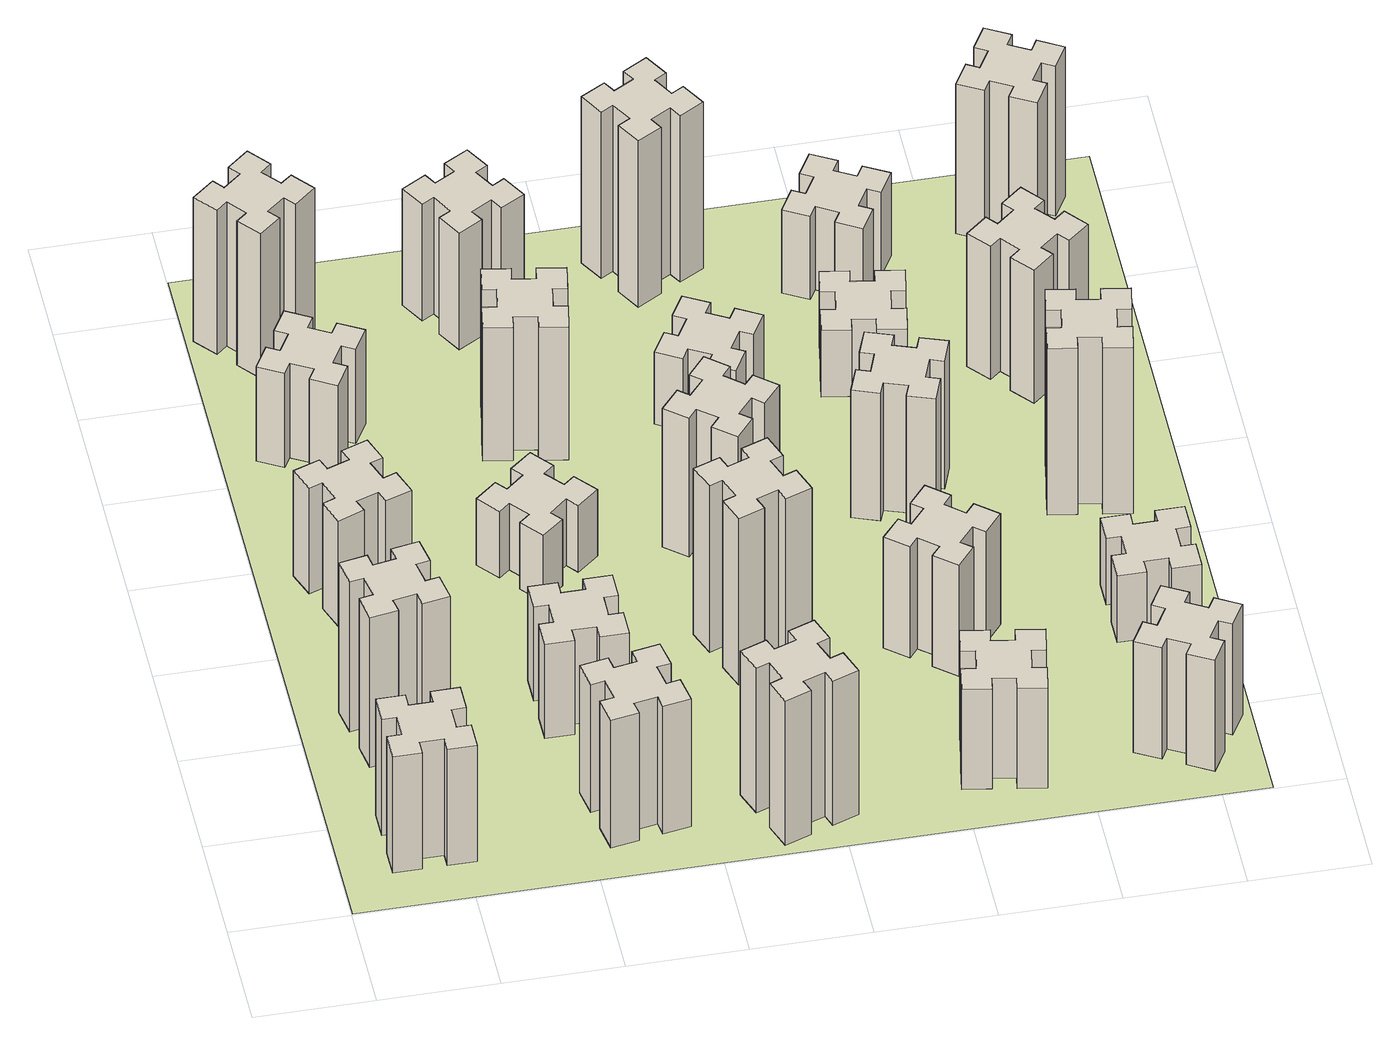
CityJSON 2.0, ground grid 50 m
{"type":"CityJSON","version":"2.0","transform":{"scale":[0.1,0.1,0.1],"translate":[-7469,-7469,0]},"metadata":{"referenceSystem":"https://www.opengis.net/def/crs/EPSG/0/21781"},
"CityObjects":{
"building1":{"type":"Building","attributes":{"class":"1000","function":"1000","usage":"1000","yearOfConstruction":2016,"roofType":"1000","measuredHeight":63,"storeysAboveGround":30,"storeysBelowGround":0},"geometry":[{"type":"Solid","lod":"1","boundaries":[[[[0,1,2,3,4,5,6,7,8,9,10,11,12,13,14,15,16,17,18,19]],[[17,16,20,21]],[[16,15,22,20]],[[15,14,23,22]],[[14,13,24,23]],[[13,12,25,24]],[[12,11,26,25]],[[11,10,27,26]],[[10,9,28,27]],[[9,8,29,28]],[[8,7,30,29]],[[7,6,31,30]],[[6,5,32,31]],[[5,4,33,32]],[[4,3,34,33]],[[3,2,35,34]],[[2,1,36,35]],[[1,0,37,36]],[[0,19,38,37]],[[19,18,39,38]],[[18,17,21,39]],[[24,25,26,27,28,29,30,31,32,33,34,35,36,37,38,39,21,20,22,23]]]]}]},
"building2":{"type":"Building","attributes":{"class":"1000","function":"1000","usage":"1000","yearOfConstruction":2016,"roofType":"1000","measuredHeight":81,"storeysAboveGround":30,"storeysBelowGround":0},"geometry":[{"type":"Solid","lod":"1","boundaries":[[[[40,41,42,43,44,45,46,47,48,49,50,51,52,53,54,55,56,57,58,59]],[[57,56,60,61]],[[56,55,62,60]],[[55,54,63,62]],[[54,53,64,63]],[[53,52,65,64]],[[52,51,66,65]],[[51,50,67,66]],[[50,49,68,67]],[[49,48,69,68]],[[48,47,70,69]],[[47,46,71,70]],[[46,45,72,71]],[[45,44,73,72]],[[44,43,74,73]],[[43,42,75,74]],[[42,41,76,75]],[[41,40,77,76]],[[40,59,78,77]],[[59,58,79,78]],[[58,57,61,79]],[[64,65,66,67,68,69,70,71,72,73,74,75,76,77,78,79,61,60,62,63]]]]}]},
"building3":{"type":"Building","attributes":{"class":"1000","function":"1000","usage":"1000","yearOfConstruction":2016,"roofType":"1000","measuredHeight":57,"storeysAboveGround":30,"storeysBelowGround":0},"geometry":[{"type":"Solid","lod":"1","boundaries":[[[[80,81,82,83,84,85,86,87,88,89,90,91,92,93,94,95,96,97,98,99]],[[97,96,100,101]],[[96,95,102,100]],[[95,94,103,102]],[[94,93,104,103]],[[93,92,105,104]],[[92,91,106,105]],[[91,90,107,106]],[[90,89,108,107]],[[89,88,109,108]],[[88,87,110,109]],[[87,86,111,110]],[[86,85,112,111]],[[85,84,113,112]],[[84,83,114,113]],[[83,82,115,114]],[[82,81,116,115]],[[81,80,117,116]],[[80,99,118,117]],[[99,98,119,118]],[[98,97,101,119]],[[104,105,106,107,108,109,110,111,112,113,114,115,116,117,118,119,101,100,102,103]]]]}]},
"building4":{"type":"Building","attributes":{"class":"1000","function":"1000","usage":"1000","yearOfConstruction":2016,"roofType":"1000","measuredHeight":51,"storeysAboveGround":30,"storeysBelowGround":0},"geometry":[{"type":"Solid","lod":"1","boundaries":[[[[120,121,122,123,124,125,126,127,128,129,130,131,132,133,134,135,136,137,138,139]],[[137,136,140,141]],[[136,135,142,140]],[[135,134,143,142]],[[134,133,144,143]],[[133,132,145,144]],[[132,131,146,145]],[[131,130,147,146]],[[130,129,148,147]],[[129,128,149,148]],[[128,127,150,149]],[[127,126,151,150]],[[126,125,152,151]],[[125,124,153,152]],[[124,123,154,153]],[[123,122,155,154]],[[122,121,156,155]],[[121,120,157,156]],[[120,139,158,157]],[[139,138,159,158]],[[138,137,141,159]],[[144,145,146,147,148,149,150,151,152,153,154,155,156,157,158,159,141,140,142,143]]]]}]},
"building5":{"type":"Building","attributes":{"class":"1000","function":"1000","usage":"1000","yearOfConstruction":2016,"roofType":"1000","measuredHeight":78,"storeysAboveGround":30,"storeysBelowGround":0},"geometry":[{"type":"Solid","lod":"1","boundaries":[[[[160,161,162,163,164,165,166,167,168,169,170,171,172,173,174,175,176,177,178,179]],[[177,176,180,181]],[[176,175,182,180]],[[175,174,183,182]],[[174,173,184,183]],[[173,172,185,184]],[[172,171,186,185]],[[171,170,187,186]],[[170,169,188,187]],[[169,168,189,188]],[[168,167,190,189]],[[167,166,191,190]],[[166,165,192,191]],[[165,164,193,192]],[[164,163,194,193]],[[163,162,195,194]],[[162,161,196,195]],[[161,160,197,196]],[[160,179,198,197]],[[179,178,199,198]],[[178,177,181,199]],[[184,185,186,187,188,189,190,191,192,193,194,195,196,197,198,199,181,180,182,183]]]]}]},
"building6":{"type":"Building","attributes":{"class":"1000","function":"1000","usage":"1000","yearOfConstruction":2016,"roofType":"1000","measuredHeight":69,"storeysAboveGround":30,"storeysBelowGround":0},"geometry":[{"type":"Solid","lod":"1","boundaries":[[[[200,201,202,203,204,205,206,207,208,209,210,211,212,213,214,215,216,217,218,219]],[[217,216,220,221]],[[216,215,222,220]],[[215,214,223,222]],[[214,213,224,223]],[[213,212,225,224]],[[212,211,226,225]],[[211,210,227,226]],[[210,209,228,227]],[[209,208,229,228]],[[208,207,230,229]],[[207,206,231,230]],[[206,205,232,231]],[[205,204,233,232]],[[204,203,234,233]],[[203,202,235,234]],[[202,201,236,235]],[[201,200,237,236]],[[200,219,238,237]],[[219,218,239,238]],[[218,217,221,239]],[[224,225,226,227,228,229,230,231,232,233,234,235,236,237,238,239,221,220,222,223]]]]}]},
"building7":{"type":"Building","attributes":{"class":"1000","function":"1000","usage":"1000","yearOfConstruction":2016,"roofType":"1000","measuredHeight":51,"storeysAboveGround":30,"storeysBelowGround":0},"geometry":[{"type":"Solid","lod":"1","boundaries":[[[[240,241,242,243,244,245,246,247,248,249,250,251,252,253,254,255,256,257,258,259]],[[257,256,260,261]],[[256,255,262,260]],[[255,254,263,262]],[[254,253,264,263]],[[253,252,265,264]],[[252,251,266,265]],[[251,250,267,266]],[[250,249,268,267]],[[249,248,269,268]],[[248,247,270,269]],[[247,246,271,270]],[[246,245,272,271]],[[245,244,273,272]],[[244,243,274,273]],[[243,242,275,274]],[[242,241,276,275]],[[241,240,277,276]],[[240,259,278,277]],[[259,258,279,278]],[[258,257,261,279]],[[264,265,266,267,268,269,270,271,272,273,274,275,276,277,278,279,261,260,262,263]]]]}]},
"building8":{"type":"Building","attributes":{"class":"1000","function":"1000","usage":"1000","yearOfConstruction":2016,"roofType":"1000","measuredHeight":36,"storeysAboveGround":30,"storeysBelowGround":0},"geometry":[{"type":"Solid","lod":"1","boundaries":[[[[280,281,282,283,284,285,286,287,288,289,290,291,292,293,294,295,296,297,298,299]],[[297,296,300,301]],[[296,295,302,300]],[[295,294,303,302]],[[294,293,304,303]],[[293,292,305,304]],[[292,291,306,305]],[[291,290,307,306]],[[290,289,308,307]],[[289,288,309,308]],[[288,287,310,309]],[[287,286,311,310]],[[286,285,312,311]],[[285,284,313,312]],[[284,283,314,313]],[[283,282,315,314]],[[282,281,316,315]],[[281,280,317,316]],[[280,299,318,317]],[[299,298,319,318]],[[298,297,301,319]],[[304,305,306,307,308,309,310,311,312,313,314,315,316,317,318,319,301,300,302,303]]]]}]},
"building9":{"type":"Building","attributes":{"class":"1000","function":"1000","usage":"1000","yearOfConstruction":2016,"roofType":"1000","measuredHeight":78,"storeysAboveGround":30,"storeysBelowGround":0},"geometry":[{"type":"Solid","lod":"1","boundaries":[[[[320,321,322,323,324,325,326,327,328,329,330,331,332,333,334,335,336,337,338,339]],[[337,336,340,341]],[[336,335,342,340]],[[335,334,343,342]],[[334,333,344,343]],[[333,332,345,344]],[[332,331,346,345]],[[331,330,347,346]],[[330,329,348,347]],[[329,328,349,348]],[[328,327,350,349]],[[327,326,351,350]],[[326,325,352,351]],[[325,324,353,352]],[[324,323,354,353]],[[323,322,355,354]],[[322,321,356,355]],[[321,320,357,356]],[[320,339,358,357]],[[339,338,359,358]],[[338,337,341,359]],[[344,345,346,347,348,349,350,351,352,353,354,355,356,357,358,359,341,340,342,343]]]]}]},
"building10":{"type":"Building","attributes":{"class":"1000","function":"1000","usage":"1000","yearOfConstruction":2016,"roofType":"1000","measuredHeight":72,"storeysAboveGround":30,"storeysBelowGround":0},"geometry":[{"type":"Solid","lod":"1","boundaries":[[[[360,361,362,363,364,365,366,367,368,369,370,371,372,373,374,375,376,377,378,379]],[[377,376,380,381]],[[376,375,382,380]],[[375,374,383,382]],[[374,373,384,383]],[[373,372,385,384]],[[372,371,386,385]],[[371,370,387,386]],[[370,369,388,387]],[[369,368,389,388]],[[368,367,390,389]],[[367,366,391,390]],[[366,365,392,391]],[[365,364,393,392]],[[364,363,394,393]],[[363,362,395,394]],[[362,361,396,395]],[[361,360,397,396]],[[360,379,398,397]],[[379,378,399,398]],[[378,377,381,399]],[[384,385,386,387,388,389,390,391,392,393,394,395,396,397,398,399,381,380,382,383]]]]}]},
"building11":{"type":"Building","attributes":{"class":"1000","function":"1000","usage":"1000","yearOfConstruction":2016,"roofType":"1000","measuredHeight":63,"storeysAboveGround":30,"storeysBelowGround":0},"geometry":[{"type":"Solid","lod":"1","boundaries":[[[[400,401,402,403,404,405,406,407,408,409,410,411,412,413,414,415,416,417,418,419]],[[417,416,420,421]],[[416,415,422,420]],[[415,414,423,422]],[[414,413,424,423]],[[413,412,425,424]],[[412,411,426,425]],[[411,410,427,426]],[[410,409,428,427]],[[409,408,429,428]],[[408,407,430,429]],[[407,406,431,430]],[[406,405,432,431]],[[405,404,433,432]],[[404,403,434,433]],[[403,402,435,434]],[[402,401,436,435]],[[401,400,437,436]],[[400,419,438,437]],[[419,418,439,438]],[[418,417,421,439]],[[424,425,426,427,428,429,430,431,432,433,434,435,436,437,438,439,421,420,422,423]]]]}]},
"building12":{"type":"Building","attributes":{"class":"1000","function":"1000","usage":"1000","yearOfConstruction":2016,"roofType":"1000","measuredHeight":90,"storeysAboveGround":30,"storeysBelowGround":0},"geometry":[{"type":"Solid","lod":"1","boundaries":[[[[440,441,442,443,444,445,446,447,448,449,450,451,452,453,454,455,456,457,458,459]],[[457,456,460,461]],[[456,455,462,460]],[[455,454,463,462]],[[454,453,464,463]],[[453,452,465,464]],[[452,451,466,465]],[[451,450,467,466]],[[450,449,468,467]],[[449,448,469,468]],[[448,447,470,469]],[[447,446,471,470]],[[446,445,472,471]],[[445,444,473,472]],[[444,443,474,473]],[[443,442,475,474]],[[442,441,476,475]],[[441,440,477,476]],[[440,459,478,477]],[[459,458,479,478]],[[458,457,461,479]],[[464,465,466,467,468,469,470,471,472,473,474,475,476,477,478,479,461,460,462,463]]]]}]},
"building13":{"type":"Building","attributes":{"class":"1000","function":"1000","usage":"1000","yearOfConstruction":2016,"roofType":"1000","measuredHeight":75,"storeysAboveGround":30,"storeysBelowGround":0},"geometry":[{"type":"Solid","lod":"1","boundaries":[[[[480,481,482,483,484,485,486,487,488,489,490,491,492,493,494,495,496,497,498,499]],[[497,496,500,501]],[[496,495,502,500]],[[495,494,503,502]],[[494,493,504,503]],[[493,492,505,504]],[[492,491,506,505]],[[491,490,507,506]],[[490,489,508,507]],[[489,488,509,508]],[[488,487,510,509]],[[487,486,511,510]],[[486,485,512,511]],[[485,484,513,512]],[[484,483,514,513]],[[483,482,515,514]],[[482,481,516,515]],[[481,480,517,516]],[[480,499,518,517]],[[499,498,519,518]],[[498,497,501,519]],[[504,505,506,507,508,509,510,511,512,513,514,515,516,517,518,519,501,500,502,503]]]]}]},
"building14":{"type":"Building","attributes":{"class":"1000","function":"1000","usage":"1000","yearOfConstruction":2016,"roofType":"1000","measuredHeight":39,"storeysAboveGround":30,"storeysBelowGround":0},"geometry":[{"type":"Solid","lod":"1","boundaries":[[[[520,521,522,523,524,525,526,527,528,529,530,531,532,533,534,535,536,537,538,539]],[[537,536,540,541]],[[536,535,542,540]],[[535,534,543,542]],[[534,533,544,543]],[[533,532,545,544]],[[532,531,546,545]],[[531,530,547,546]],[[530,529,548,547]],[[529,528,549,548]],[[528,527,550,549]],[[527,526,551,550]],[[526,525,552,551]],[[525,524,553,552]],[[524,523,554,553]],[[523,522,555,554]],[[522,521,556,555]],[[521,520,557,556]],[[520,539,558,557]],[[539,538,559,558]],[[538,537,541,559]],[[544,545,546,547,548,549,550,551,552,553,554,555,556,557,558,559,541,540,542,543]]]]}]},
"building15":{"type":"Building","attributes":{"class":"1000","function":"1000","usage":"1000","yearOfConstruction":2016,"roofType":"1000","measuredHeight":54,"storeysAboveGround":30,"storeysBelowGround":0},"geometry":[{"type":"Solid","lod":"1","boundaries":[[[[560,561,562,563,564,565,566,567,568,569,570,571,572,573,574,575,576,577,578,579]],[[577,576,580,581]],[[576,575,582,580]],[[575,574,583,582]],[[574,573,584,583]],[[573,572,585,584]],[[572,571,586,585]],[[571,570,587,586]],[[570,569,588,587]],[[569,568,589,588]],[[568,567,590,589]],[[567,566,591,590]],[[566,565,592,591]],[[565,564,593,592]],[[564,563,594,593]],[[563,562,595,594]],[[562,561,596,595]],[[561,560,597,596]],[[560,579,598,597]],[[579,578,599,598]],[[578,577,581,599]],[[584,585,586,587,588,589,590,591,592,593,594,595,596,597,598,599,581,580,582,583]]]]}]},
"building16":{"type":"Building","attributes":{"class":"1000","function":"1000","usage":"1000","yearOfConstruction":2016,"roofType":"1000","measuredHeight":90,"storeysAboveGround":30,"storeysBelowGround":0},"geometry":[{"type":"Solid","lod":"1","boundaries":[[[[600,601,602,603,604,605,606,607,608,609,610,611,612,613,614,615,616,617,618,619]],[[617,616,620,621]],[[616,615,622,620]],[[615,614,623,622]],[[614,613,624,623]],[[613,612,625,624]],[[612,611,626,625]],[[611,610,627,626]],[[610,609,628,627]],[[609,608,629,628]],[[608,607,630,629]],[[607,606,631,630]],[[606,605,632,631]],[[605,604,633,632]],[[604,603,634,633]],[[603,602,635,634]],[[602,601,636,635]],[[601,600,637,636]],[[600,619,638,637]],[[619,618,639,638]],[[618,617,621,639]],[[624,625,626,627,628,629,630,631,632,633,634,635,636,637,638,639,621,620,622,623]]]]}]},
"building17":{"type":"Building","attributes":{"class":"1000","function":"1000","usage":"1000","yearOfConstruction":2016,"roofType":"1000","measuredHeight":60,"storeysAboveGround":30,"storeysBelowGround":0},"geometry":[{"type":"Solid","lod":"1","boundaries":[[[[640,641,642,643,644,645,646,647,648,649,650,651,652,653,654,655,656,657,658,659]],[[657,656,660,661]],[[656,655,662,660]],[[655,654,663,662]],[[654,653,664,663]],[[653,652,665,664]],[[652,651,666,665]],[[651,650,667,666]],[[650,649,668,667]],[[649,648,669,668]],[[648,647,670,669]],[[647,646,671,670]],[[646,645,672,671]],[[645,644,673,672]],[[644,643,674,673]],[[643,642,675,674]],[[642,641,676,675]],[[641,640,677,676]],[[640,659,678,677]],[[659,658,679,678]],[[658,657,661,679]],[[664,665,666,667,668,669,670,671,672,673,674,675,676,677,678,679,661,660,662,663]]]]}]},
"building18":{"type":"Building","attributes":{"class":"1000","function":"1000","usage":"1000","yearOfConstruction":2016,"roofType":"1000","measuredHeight":69,"storeysAboveGround":30,"storeysBelowGround":0},"geometry":[{"type":"Solid","lod":"1","boundaries":[[[[680,681,682,683,684,685,686,687,688,689,690,691,692,693,694,695,696,697,698,699]],[[697,696,700,701]],[[696,695,702,700]],[[695,694,703,702]],[[694,693,704,703]],[[693,692,705,704]],[[692,691,706,705]],[[691,690,707,706]],[[690,689,708,707]],[[689,688,709,708]],[[688,687,710,709]],[[687,686,711,710]],[[686,685,712,711]],[[685,684,713,712]],[[684,683,714,713]],[[683,682,715,714]],[[682,681,716,715]],[[681,680,717,716]],[[680,699,718,717]],[[699,698,719,718]],[[698,697,701,719]],[[704,705,706,707,708,709,710,711,712,713,714,715,716,717,718,719,701,700,702,703]]]]}]},
"building19":{"type":"Building","attributes":{"class":"1000","function":"1000","usage":"1000","yearOfConstruction":2016,"roofType":"1000","measuredHeight":36,"storeysAboveGround":30,"storeysBelowGround":0},"geometry":[{"type":"Solid","lod":"1","boundaries":[[[[720,721,722,723,724,725,726,727,728,729,730,731,732,733,734,735,736,737,738,739]],[[737,736,740,741]],[[736,735,742,740]],[[735,734,743,742]],[[734,733,744,743]],[[733,732,745,744]],[[732,731,746,745]],[[731,730,747,746]],[[730,729,748,747]],[[729,728,749,748]],[[728,727,750,749]],[[727,726,751,750]],[[726,725,752,751]],[[725,724,753,752]],[[724,723,754,753]],[[723,722,755,754]],[[722,721,756,755]],[[721,720,757,756]],[[720,739,758,757]],[[739,738,759,758]],[[738,737,741,759]],[[744,745,746,747,748,749,750,751,752,753,754,755,756,757,758,759,741,740,742,743]]]]}]},
"building20":{"type":"Building","attributes":{"class":"1000","function":"1000","usage":"1000","yearOfConstruction":2016,"roofType":"1000","measuredHeight":60,"storeysAboveGround":30,"storeysBelowGround":0},"geometry":[{"type":"Solid","lod":"1","boundaries":[[[[760,761,762,763,764,765,766,767,768,769,770,771,772,773,774,775,776,777,778,779]],[[777,776,780,781]],[[776,775,782,780]],[[775,774,783,782]],[[774,773,784,783]],[[773,772,785,784]],[[772,771,786,785]],[[771,770,787,786]],[[770,769,788,787]],[[769,768,789,788]],[[768,767,790,789]],[[767,766,791,790]],[[766,765,792,791]],[[765,764,793,792]],[[764,763,794,793]],[[763,762,795,794]],[[762,761,796,795]],[[761,760,797,796]],[[760,779,798,797]],[[779,778,799,798]],[[778,777,781,799]],[[784,785,786,787,788,789,790,791,792,793,794,795,796,797,798,799,781,780,782,783]]]]}]},
"building21":{"type":"Building","attributes":{"class":"1000","function":"1000","usage":"1000","yearOfConstruction":2016,"roofType":"1000","measuredHeight":45,"storeysAboveGround":30,"storeysBelowGround":0},"geometry":[{"type":"Solid","lod":"1","boundaries":[[[[800,801,802,803,804,805,806,807,808,809,810,811,812,813,814,815,816,817,818,819]],[[817,816,820,821]],[[816,815,822,820]],[[815,814,823,822]],[[814,813,824,823]],[[813,812,825,824]],[[812,811,826,825]],[[811,810,827,826]],[[810,809,828,827]],[[809,808,829,828]],[[808,807,830,829]],[[807,806,831,830]],[[806,805,832,831]],[[805,804,833,832]],[[804,803,834,833]],[[803,802,835,834]],[[802,801,836,835]],[[801,800,837,836]],[[800,819,838,837]],[[819,818,839,838]],[[818,817,821,839]],[[824,825,826,827,828,829,830,831,832,833,834,835,836,837,838,839,821,820,822,823]]]]}]},
"building22":{"type":"Building","attributes":{"class":"1000","function":"1000","usage":"1000","yearOfConstruction":2016,"roofType":"1000","measuredHeight":36,"storeysAboveGround":30,"storeysBelowGround":0},"geometry":[{"type":"Solid","lod":"1","boundaries":[[[[840,841,842,843,844,845,846,847,848,849,850,851,852,853,854,855,856,857,858,859]],[[857,856,860,861]],[[856,855,862,860]],[[855,854,863,862]],[[854,853,864,863]],[[853,852,865,864]],[[852,851,866,865]],[[851,850,867,866]],[[850,849,868,867]],[[849,848,869,868]],[[848,847,870,869]],[[847,846,871,870]],[[846,845,872,871]],[[845,844,873,872]],[[844,843,874,873]],[[843,842,875,874]],[[842,841,876,875]],[[841,840,877,876]],[[840,859,878,877]],[[859,858,879,878]],[[858,857,861,879]],[[864,865,866,867,868,869,870,871,872,873,874,875,876,877,878,879,861,860,862,863]]]]}]},
"building23":{"type":"Building","attributes":{"class":"1000","function":"1000","usage":"1000","yearOfConstruction":2016,"roofType":"1000","measuredHeight":90,"storeysAboveGround":30,"storeysBelowGround":0},"geometry":[{"type":"Solid","lod":"1","boundaries":[[[[880,881,882,883,884,885,886,887,888,889,890,891,892,893,894,895,896,897,898,899]],[[897,896,900,901]],[[896,895,902,900]],[[895,894,903,902]],[[894,893,904,903]],[[893,892,905,904]],[[892,891,906,905]],[[891,890,907,906]],[[890,889,908,907]],[[889,888,909,908]],[[888,887,910,909]],[[887,886,911,910]],[[886,885,912,911]],[[885,884,913,912]],[[884,883,914,913]],[[883,882,915,914]],[[882,881,916,915]],[[881,880,917,916]],[[880,899,918,917]],[[899,898,919,918]],[[898,897,901,919]],[[904,905,906,907,908,909,910,911,912,913,914,915,916,917,918,919,901,900,902,903]]]]}]},
"building24":{"type":"Building","attributes":{"class":"1000","function":"1000","usage":"1000","yearOfConstruction":2016,"roofType":"1000","measuredHeight":72,"storeysAboveGround":30,"storeysBelowGround":0},"geometry":[{"type":"Solid","lod":"1","boundaries":[[[[920,921,922,923,924,925,926,927,928,929,930,931,932,933,934,935,936,937,938,939]],[[937,936,940,941]],[[936,935,942,940]],[[935,934,943,942]],[[934,933,944,943]],[[933,932,945,944]],[[932,931,946,945]],[[931,930,947,946]],[[930,929,948,947]],[[929,928,949,948]],[[928,927,950,949]],[[927,926,951,950]],[[926,925,952,951]],[[925,924,953,952]],[[924,923,954,953]],[[923,922,955,954]],[[922,921,956,955]],[[921,920,957,956]],[[920,939,958,957]],[[939,938,959,958]],[[938,937,941,959]],[[944,945,946,947,948,949,950,951,952,953,954,955,956,957,958,959,941,940,942,943]]]]}]},
"building25":{"type":"Building","attributes":{"class":"1000","function":"1000","usage":"1000","yearOfConstruction":2016,"roofType":"1000","measuredHeight":81,"storeysAboveGround":30,"storeysBelowGround":0},"geometry":[{"type":"Solid","lod":"1","boundaries":[[[[960,961,962,963,964,965,966,967,968,969,970,971,972,973,974,975,976,977,978,979]],[[977,976,980,981]],[[976,975,982,980]],[[975,974,983,982]],[[974,973,984,983]],[[973,972,985,984]],[[972,971,986,985]],[[971,970,987,986]],[[970,969,988,987]],[[969,968,989,988]],[[968,967,990,989]],[[967,966,991,990]],[[966,965,992,991]],[[965,964,993,992]],[[964,963,994,993]],[[963,962,995,994]],[[962,961,996,995]],[[961,960,997,996]],[[960,979,998,997]],[[979,978,999,998]],[[978,977,981,999]],[[984,985,986,987,988,989,990,991,992,993,994,995,996,997,998,999,981,980,982,983]]]]}]},
"landuse1":{"type":"LandUse","attributes":{"name":"plot1","function":"1010"},"geometry":[{"type":"MultiSurface","lod":"1","boundaries":[[[1000,1001,1002,1003]]]}]}
},
"vertices":[
[265,425,0],[265,325,0],[205,325,0],[205,205,0],[325,205,0],[325,265,0],[425,265,0],[425,205,0],[545,205,0],[545,325,0],[485,325,0],[485,425,0],[545,425,0],[545,545,0],[425,545,0],[425,485,0],[325,485,0],[325,545,0],[205,545,0],[205,425,0],[325,485,630],[325,545,630],[425,485,630],[425,545,630],[545,545,630],[545,425,630],[485,425,630],[485,325,630],[545,325,630],[545,205,630],[425,205,630],[425,265,630],[325,265,630],[325,205,630],[205,205,630],[205,325,630],[265,325,630],[265,425,630],[205,425,630],[205,545,630],
[405,1132,0],[307,1115,0],[297,1174,0],[178,1153,0],[199,1035,0],[258,1045,0],[276,947,0],[217,937,0],[237,818,0],[356,839,0],[345,898,0],[444,916,0],[454,857,0],[572,877,0],[551,996,0],[492,985,0],[475,1084,0],[534,1094,0],[513,1212,0],[395,1191,0],[475,1084,810],[534,1094,810],[492,985,810],[551,996,810],[572,877,810],[454,857,810],[444,916,810],[345,898,810],[356,839,810],[237,818,810],[217,937,810],[276,947,810],[258,1045,810],[199,1035,810],[178,1153,810],[297,1174,810],[307,1115,810],[405,1132,810],[395,1191,810],[513,1212,810],
[366,1735,0],[460,1769,0],[480,1713,0],[593,1754,0],[552,1867,0],[496,1846,0],[462,1940,0],[518,1960,0],[477,2073,0],[364,2032,0],[385,1976,0],[291,1942,0],[270,1998,0],[157,1957,0],[199,1844,0],[255,1865,0],[289,1771,0],[233,1750,0],[274,1637,0],[387,1679,0],[289,1771,570],[233,1750,570],[255,1865,570],[199,1844,570],[157,1957,570],[270,1998,570],[291,1942,570],[385,1976,570],[364,2032,570],[477,2073,570],[518,1960,570],[462,1940,570],[496,1846,570],[552,1867,570],[593,1754,570],[480,1713,570],[460,1769,570],[366,1735,570],[387,1679,570],[274,1637,570],
[446,2597,0],[496,2684,0],[548,2654,0],[608,2758,0],[504,2818,0],[474,2766,0],[387,2816,0],[417,2868,0],[313,2928,0],[253,2824,0],[305,2794,0],[255,2707,0],[203,2737,0],[143,2633,0],[247,2573,0],[277,2625,0],[364,2575,0],[334,2523,0],[438,2463,0],[498,2567,0],[364,2575,510],[334,2523,510],[277,2625,510],[247,2573,510],[143,2633,510],[203,2737,510],[255,2707,510],[305,2794,510],[253,2824,510],[313,2928,510],[417,2868,510],[387,2816,510],[474,2766,510],[504,2818,510],[608,2758,510],[548,2654,510],[496,2684,510],[446,2597,510],[498,2567,510],[438,2463,510],
[308,3219,0],[384,3283,0],[423,3237,0],[515,3314,0],[438,3406,0],[392,3368,0],[327,3444,0],[373,3483,0],[296,3575,0],[204,3498,0],[243,3452,0],[166,3387,0],[128,3433,0],[36,3356,0],[113,3264,0],[159,3303,0],[223,3226,0],[177,3188,0],[254,3096,0],[346,3173,0],[223,3226,780],[177,3188,780],[159,3303,780],[113,3264,780],[36,3356,780],[128,3433,780],[166,3387,780],[243,3452,780],[204,3498,780],[296,3575,780],[373,3483,780],[327,3444,780],[392,3368,780],[438,3406,780],[515,3314,780],[423,3237,780],[384,3283,780],[308,3219,780],[346,3173,780],[254,3096,780],
[1332,345,0],[1315,444,0],[1374,454,0],[1353,572,0],[1235,551,0],[1245,492,0],[1147,475,0],[1137,534,0],[1018,513,0],[1039,395,0],[1098,405,0],[1116,307,0],[1057,297,0],[1077,178,0],[1196,199,0],[1185,258,0],[1284,276,0],[1294,217,0],[1412,237,0],[1391,356,0],[1284,276,690],[1294,217,690],[1185,258,690],[1196,199,690],[1077,178,690],[1057,297,690],[1116,307,690],[1098,405,690],[1039,395,690],[1018,513,690],[1137,534,690],[1147,475,690],[1245,492,690],[1235,551,690],[1353,572,690],[1374,454,690],[1315,444,690],[1332,345,690],[1391,356,690],[1412,237,690],
[1165,1125,0],[1065,1125,0],[1065,1185,0],[945,1185,0],[945,1065,0],[1005,1065,0],[1005,965,0],[945,965,0],[945,845,0],[1065,845,0],[1065,905,0],[1165,905,0],[1165,845,0],[1285,845,0],[1285,965,0],[1225,965,0],[1225,1065,0],[1285,1065,0],[1285,1185,0],[1165,1185,0],[1225,1065,510],[1285,1065,510],[1225,965,510],[1285,965,510],[1285,845,510],[1165,845,510],[1165,905,510],[1065,905,510],[1065,845,510],[945,845,510],[945,965,510],[1005,965,510],[1005,1065,510],[945,1065,510],[945,1185,510],[1065,1185,510],[1065,1125,510],[1165,1125,510],[1165,1185,510],[1285,1185,510],
[1083,1972,0],[1006,1907,0],[968,1953,0],[876,1876,0],[953,1784,0],[999,1823,0],[1063,1746,0],[1017,1708,0],[1094,1616,0],[1186,1693,0],[1148,1739,0],[1224,1803,0],[1263,1757,0],[1355,1834,0],[1278,1926,0],[1232,1888,0],[1167,1964,0],[1213,2003,0],[1136,2095,0],[1044,2018,0],[1167,1964,360],[1213,2003,360],[1232,1888,360],[1278,1926,360],[1355,1834,360],[1263,1757,360],[1224,1803,360],[1148,1739,360],[1186,1693,360],[1094,1616,360],[1017,1708,360],[1063,1746,360],[999,1823,360],[953,1784,360],[876,1876,360],[968,1953,360],[1006,1907,360],[1083,1972,360],[1044,2018,360],[1136,2095,360],
[1976,266,0],[1942,360,0],[1998,380,0],[1957,493,0],[1844,452,0],[1865,396,0],[1771,362,0],[1750,418,0],[1637,377,0],[1679,264,0],[1735,285,0],[1769,191,0],[1713,170,0],[1754,57,0],[1867,99,0],[1846,155,0],[1940,189,0],[1960,133,0],[2073,174,0],[2032,287,0],[1940,189,780],[1960,133,780],[1846,155,780],[1867,99,780],[1754,57,780],[1713,170,780],[1769,191,780],[1735,285,780],[1679,264,780],[1637,377,780],[1750,418,780],[1771,362,780],[1865,396,780],[1844,452,780],[1957,493,780],[1998,380,780],[1942,360,780],[1976,266,780],[2032,287,780],[2073,174,780],
[1315,2527,0],[1332,2625,0],[1391,2615,0],[1412,2733,0],[1294,2754,0],[1284,2695,0],[1185,2712,0],[1196,2771,0],[1077,2792,0],[1057,2674,0],[1116,2664,0],[1098,2565,0],[1039,2576,0],[1018,2457,0],[1137,2437,0],[1147,2496,0],[1245,2478,0],[1235,2419,0],[1353,2398,0],[1374,2517,0],[1245,2478,720],[1235,2419,720],[1147,2496,720],[1137,2437,720],[1018,2457,720],[1039,2576,720],[1098,2565,720],[1116,2664,720],[1057,2674,720],[1077,2792,720],[1196,2771,720],[1185,2712,720],[1284,2695,720],[1294,2754,720],[1412,2733,720],[1391,2615,720],[1332,2625,720],[1315,2527,720],[1374,2517,720],[1353,2398,720],
[1104,3456,0],[1017,3406,0],[987,3458,0],[883,3398,0],[943,3294,0],[995,3324,0],[1045,3237,0],[993,3207,0],[1053,3103,0],[1157,3163,0],[1127,3215,0],[1214,3265,0],[1244,3213,0],[1348,3273,0],[1288,3377,0],[1236,3347,0],[1186,3434,0],[1238,3464,0],[1178,3568,0],[1074,3508,0],[1186,3434,630],[1238,3464,630],[1236,3347,630],[1288,3377,630],[1348,3273,630],[1244,3213,630],[1214,3265,630],[1127,3215,630],[1157,3163,630],[1053,3103,630],[993,3207,630],[1045,3237,630],[995,3324,630],[943,3294,630],[883,3398,630],[987,3458,630],[1017,3406,630],[1104,3456,630],[1074,3508,630],[1178,3568,630],
[1846,1095,0],[1940,1129,0],[1960,1073,0],[2073,1114,0],[2032,1227,0],[1976,1206,0],[1942,1300,0],[1998,1320,0],[1957,1433,0],[1844,1392,0],[1865,1336,0],[1771,1302,0],[1750,1358,0],[1637,1317,0],[1679,1204,0],[1735,1225,0],[1769,1131,0],[1713,1110,0],[1754,997,0],[1867,1039,0],[1769,1131,900],[1713,1110,900],[1735,1225,900],[1679,1204,900],[1637,1317,900],[1750,1358,900],[1771,1302,900],[1865,1336,900],[1844,1392,900],[1957,1433,900],[1998,1320,900],[1942,1300,900],[1976,1206,900],[2032,1227,900],[2073,1114,900],[1960,1073,900],[1940,1129,900],[1846,1095,900],[1867,1039,900],[1754,997,900],
[1964,1907,0],[1888,1972,0],[1926,2018,0],[1834,2095,0],[1757,2003,0],[1803,1964,0],[1739,1888,0],[1693,1926,0],[1616,1834,0],[1708,1757,0],[1746,1803,0],[1823,1739,0],[1784,1693,0],[1876,1616,0],[1953,1708,0],[1907,1746,0],[1972,1823,0],[2018,1784,0],[2095,1876,0],[2003,1953,0],[1972,1823,750],[2018,1784,750],[1907,1746,750],[1953,1708,750],[1876,1616,750],[1784,1693,750],[1823,1739,750],[1746,1803,750],[1708,1757,750],[1616,1834,750],[1693,1926,750],[1739,1888,750],[1803,1964,750],[1757,2003,750],[1834,2095,750],[1926,2018,750],[1888,1972,750],[1964,1907,750],[2003,1953,750],[2095,1876,750],
[2026,2497,0],[2076,2584,0],[2128,2554,0],[2188,2658,0],[2084,2718,0],[2054,2666,0],[1967,2716,0],[1997,2768,0],[1893,2828,0],[1833,2724,0],[1885,2694,0],[1835,2607,0],[1783,2637,0],[1723,2533,0],[1827,2473,0],[1857,2525,0],[1944,2475,0],[1914,2423,0],[2018,2363,0],[2078,2467,0],[1944,2475,390],[1914,2423,390],[1857,2525,390],[1827,2473,390],[1723,2533,390],[1783,2637,390],[1835,2607,390],[1885,2694,390],[1833,2724,390],[1893,2828,390],[1997,2768,390],[1967,2716,390],[2054,2666,390],[2084,2718,390],[2188,2658,390],[2128,2554,390],[2076,2584,390],[2026,2497,390],[2078,2467,390],[2018,2363,390],
[2764,475,0],[2665,492,0],[2676,551,0],[2557,572,0],[2537,454,0],[2596,444,0],[2578,345,0],[2519,356,0],[2498,237,0],[2617,217,0],[2627,276,0],[2725,258,0],[2715,199,0],[2833,178,0],[2854,297,0],[2795,307,0],[2812,405,0],[2871,395,0],[2892,513,0],[2774,534,0],[2812,405,540],[2871,395,540],[2795,307,540],[2854,297,540],[2833,178,540],[2715,199,540],[2725,258,540],[2627,276,540],[2617,217,540],[2498,237,540],[2519,356,540],[2578,345,540],[2596,444,540],[2537,454,540],[2557,572,540],[2676,551,540],[2665,492,540],[2764,475,540],[2774,534,540],[2892,513,540],
[1844,3556,0],[1757,3506,0],[1727,3558,0],[1623,3498,0],[1683,3394,0],[1735,3424,0],[1785,3337,0],[1733,3307,0],[1793,3203,0],[1897,3263,0],[1867,3315,0],[1954,3365,0],[1984,3313,0],[2088,3373,0],[2028,3477,0],[1976,3447,0],[1926,3534,0],[1978,3564,0],[1918,3668,0],[1814,3608,0],[1926,3534,900],[1978,3564,900],[1976,3447,900],[2028,3477,900],[2088,3373,900],[1984,3313,900],[1954,3365,900],[1867,3315,900],[1897,3263,900],[1793,3203,900],[1733,3307,900],[1785,3337,900],[1735,3424,900],[1683,3394,900],[1623,3498,900],[1727,3558,900],[1757,3506,900],[1844,3556,900],[1814,3608,900],[1918,3668,900],
[2647,1006,0],[2712,1083,0],[2758,1044,0],[2835,1136,0],[2743,1213,0],[2704,1167,0],[2628,1232,0],[2666,1278,0],[2574,1355,0],[2497,1263,0],[2543,1224,0],[2479,1148,0],[2433,1186,0],[2356,1094,0],[2448,1017,0],[2486,1063,0],[2563,999,0],[2524,953,0],[2616,876,0],[2693,968,0],[2563,999,600],[2524,953,600],[2486,1063,600],[2448,1017,600],[2356,1094,600],[2433,1186,600],[2479,1148,600],[2543,1224,600],[2497,1263,600],[2574,1355,600],[2666,1278,600],[2628,1232,600],[2704,1167,600],[2743,1213,600],[2835,1136,600],[2758,1044,600],[2712,1083,600],[2647,1006,600],[2693,968,600],[2616,876,600],
[2682,1871,0],[2716,1965,0],[2772,1944,0],[2813,2057,0],[2700,2098,0],[2680,2042,0],[2586,2076,0],[2607,2132,0],[2494,2173,0],[2453,2060,0],[2509,2040,0],[2475,1946,0],[2419,1967,0],[2377,1854,0],[2490,1813,0],[2511,1869,0],[2605,1835,0],[2584,1779,0],[2697,1737,0],[2738,1850,0],[2605,1835,690],[2584,1779,690],[2511,1869,690],[2490,1813,690],[2377,1854,690],[2419,1967,690],[2475,1946,690],[2509,2040,690],[2453,2060,690],[2494,2173,690],[2607,2132,690],[2586,2076,690],[2680,2042,690],[2700,2098,690],[2813,2057,690],[2772,1944,690],[2716,1965,690],[2682,1871,690],[2738,1850,690],[2697,1737,690],
[2664,2795,0],[2565,2812,0],[2576,2871,0],[2457,2892,0],[2437,2774,0],[2496,2764,0],[2478,2665,0],[2419,2676,0],[2398,2557,0],[2517,2537,0],[2527,2596,0],[2625,2578,0],[2615,2519,0],[2733,2498,0],[2754,2617,0],[2695,2627,0],[2712,2725,0],[2771,2715,0],[2792,2833,0],[2674,2854,0],[2712,2725,360],[2771,2715,360],[2695,2627,360],[2754,2617,360],[2733,2498,360],[2615,2519,360],[2625,2578,360],[2527,2596,360],[2517,2537,360],[2398,2557,360],[2419,2676,360],[2478,2665,360],[2496,2764,360],[2437,2774,360],[2457,2892,360],[2576,2871,360],[2565,2812,360],[2664,2795,360],[2674,2854,360],[2792,2833,360],
[3365,474,0],[3315,387,0],[3263,417,0],[3203,313,0],[3307,253,0],[3337,305,0],[3424,255,0],[3394,203,0],[3498,143,0],[3558,247,0],[3506,277,0],[3556,364,0],[3608,334,0],[3668,438,0],[3564,498,0],[3534,446,0],[3447,496,0],[3477,548,0],[3373,608,0],[3313,504,0],[3447,496,600],[3477,548,600],[3534,446,600],[3564,498,600],[3668,438,600],[3608,334,600],[3556,364,600],[3506,277,600],[3558,247,600],[3498,143,600],[3394,203,600],[3424,255,600],[3337,305,600],[3307,253,600],[3203,313,600],[3263,417,600],[3315,387,600],[3365,474,600],[3313,504,600],[3373,608,600],
[2497,3165,0],[2584,3115,0],[2554,3063,0],[2658,3003,0],[2718,3107,0],[2666,3137,0],[2716,3224,0],[2768,3194,0],[2828,3298,0],[2724,3358,0],[2694,3306,0],[2607,3356,0],[2637,3408,0],[2533,3468,0],[2473,3364,0],[2525,3334,0],[2475,3247,0],[2423,3277,0],[2363,3173,0],[2467,3113,0],[2475,3247,450],[2423,3277,450],[2525,3334,450],[2473,3364,450],[2533,3468,450],[2637,3408,450],[2607,3356,450],[2694,3306,450],[2724,3358,450],[2828,3298,450],[2768,3194,450],[2716,3224,450],[2666,3137,450],[2718,3107,450],[2658,3003,450],[2554,3063,450],[2584,3115,450],[2497,3165,450],[2467,3113,450],[2363,3173,450],
[3325,1165,0],[3325,1065,0],[3265,1065,0],[3265,945,0],[3385,945,0],[3385,1005,0],[3485,1005,0],[3485,945,0],[3605,945,0],[3605,1065,0],[3545,1065,0],[3545,1165,0],[3605,1165,0],[3605,1285,0],[3485,1285,0],[3485,1225,0],[3385,1225,0],[3385,1285,0],[3265,1285,0],[3265,1165,0],[3385,1225,360],[3385,1285,360],[3485,1225,360],[3485,1285,360],[3605,1285,360],[3605,1165,360],[3545,1165,360],[3545,1065,360],[3605,1065,360],[3605,945,360],[3485,945,360],[3485,1005,360],[3385,1005,360],[3385,945,360],[3265,945,360],[3265,1065,360],[3325,1065,360],[3325,1165,360],[3265,1165,360],[3265,1285,360],
[3435,1787,0],[3452,1885,0],[3511,1875,0],[3532,1993,0],[3414,2014,0],[3404,1955,0],[3305,1972,0],[3316,2031,0],[3197,2052,0],[3177,1934,0],[3236,1924,0],[3218,1825,0],[3159,1836,0],[3138,1717,0],[3257,1697,0],[3267,1756,0],[3365,1738,0],[3355,1679,0],[3473,1658,0],[3494,1777,0],[3365,1738,900],[3355,1679,900],[3267,1756,900],[3257,1697,900],[3138,1717,900],[3159,1836,900],[3218,1825,900],[3236,1924,900],[3177,1934,900],[3197,2052,900],[3316,2031,900],[3305,1972,900],[3404,1955,900],[3414,2014,900],[3532,1993,900],[3511,1875,900],[3452,1885,900],[3435,1787,900],[3494,1777,900],[3473,1658,900],
[3119,2563,0],[3183,2486,0],[3137,2448,0],[3214,2356,0],[3306,2433,0],[3268,2479,0],[3344,2543,0],[3383,2497,0],[3475,2574,0],[3398,2666,0],[3352,2628,0],[3287,2704,0],[3333,2743,0],[3256,2835,0],[3164,2758,0],[3203,2712,0],[3126,2647,0],[3088,2693,0],[2996,2616,0],[3073,2524,0],[3126,2647,720],[3088,2693,720],[3203,2712,720],[3164,2758,720],[3256,2835,720],[3333,2743,720],[3287,2704,720],[3352,2628,720],[3398,2666,720],[3475,2574,720],[3383,2497,720],[3344,2543,720],[3268,2479,720],[3306,2433,720],[3214,2356,720],[3137,2448,720],[3183,2486,720],[3119,2563,720],[3073,2524,720],[2996,2616,720],
[3237,3365,0],[3324,3315,0],[3294,3263,0],[3398,3203,0],[3458,3307,0],[3406,3337,0],[3456,3424,0],[3508,3394,0],[3568,3498,0],[3464,3558,0],[3434,3506,0],[3347,3556,0],[3377,3608,0],[3273,3668,0],[3213,3564,0],[3265,3534,0],[3215,3447,0],[3163,3477,0],[3103,3373,0],[3207,3313,0],[3215,3447,810],[3163,3477,810],[3265,3534,810],[3213,3564,810],[3273,3668,810],[3377,3608,810],[3347,3556,810],[3434,3506,810],[3464,3558,810],[3568,3498,810],[3508,3394,810],[3456,3424,810],[3406,3337,810],[3458,3307,810],[3398,3203,810],[3294,3263,810],[3324,3315,810],[3237,3365,810],[3207,3313,810],[3103,3373,810],
[5,3705,0],[3705,3705,0],[3705,5,0],[5,5,0]
]}
